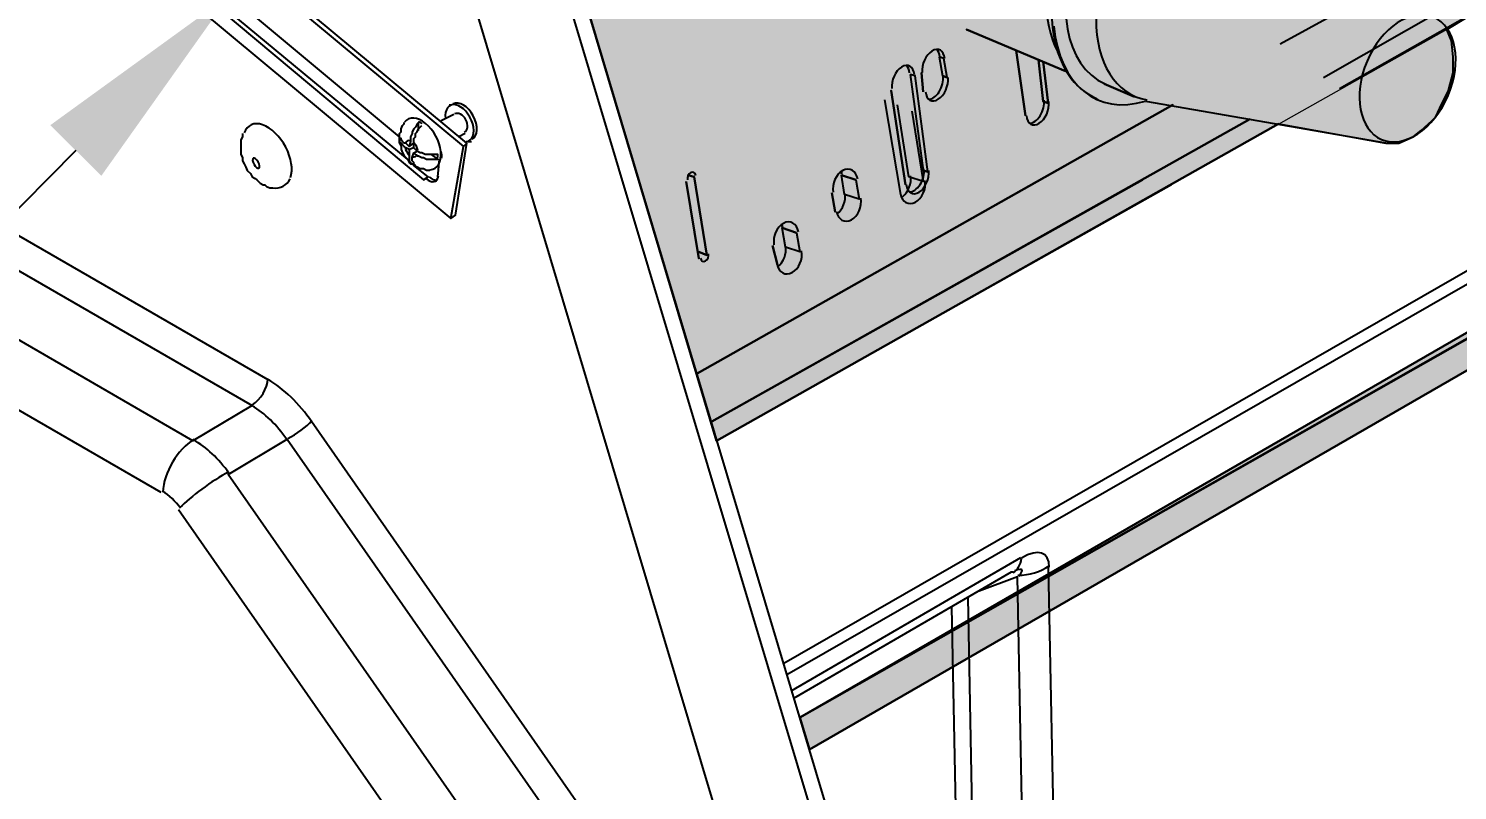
# Model space of a CAD drawing. Header units: feet. Extents: x -208 to 2089, y -974 to 342.
# Drawn here: x 779.65 to 795.98, y -550.7 to -541.99 of the extents above; entities that cross this region are included whole.
import ezdxf
from ezdxf import colors
from ezdxf.entities.mleader import LeaderData, LeaderLine
from ezdxf.math import Vec2, Vec3

# ---------------------------------------------------------------- set-up
doc = ezdxf.new("R2010")
doc.units = ezdxf.units.FT
doc.header["$MEASUREMENT"] = 0
for name, color, linetype in [('EQUIPMENT', 6, 'Continuous'), ('PDF_0', 7, 'Continuous'), ('PDF_THIN', 7, 'Continuous'), ('TEXT', 1, 'Continuous')]:
    doc.layers.add(name, color=color, linetype=linetype)
doc.styles.add('NEI-A', font='arial.ttf', dxfattribs={"height": 0.1})

msp = doc.modelspace()

# ---------------------------------------------------------------- linework, layer by layer
at = {"layer": 'EQUIPMENT'}
for points in [[(833.52889, -520.72641), (832.77839, -524.02127), (832.76008, -524.07619), (832.72347, -524.16771), (832.68687, -524.24093), (832.63195, -524.29584), (832.59534, -524.35076), (832.55873, -524.38737), (832.48551, -524.44228), (788.46247, -549.86765), (788.5723, -550.23375), (832.68687, -524.77177), (832.72347, -524.73516), (832.77839, -524.69855), (832.8333, -524.64364), (832.90652, -524.57042), (832.94313, -524.5155), (832.99805, -524.46059), (833.03466, -524.38737), (833.05296, -524.33245), (833.08957, -524.27754), (833.10788, -524.22263), (833.14449, -524.09449), (833.93159, -520.6898)], [(832.68687, -524.77177), (788.5723, -550.23375), (788.46247, -549.86765), (832.48551, -524.44228)], [(832.8333, -524.64364), (788.46247, -549.86765)], [(832.72347, -524.73516), (788.46247, -549.86765), (832.77839, -524.69855)], [(784.0144, -539.26917), (787.76689, -551.82626)], [(780.26192, -539.70849), (784.61846, -543.33284)], [(784.47202, -544.15655), (784.52694, -544.11994), (784.65507, -543.29623), (780.29853, -539.67188)], [(783.9961, -543.36945), (783.95949, -543.35114), (783.94118, -543.33284), (783.92288, -543.31453), (783.90457, -543.29623), (783.88627, -543.29623), (783.88627, -543.27792), (783.88627, -543.25962), (783.88627, -543.24131), (783.88627, -543.22301), (780.00565, -539.98306)], [(779.76769, -540.23933), (784.47202, -544.15655), (784.61846, -543.33284), (784.65507, -543.29623)], [(779.87752, -540.1295), (784.16084, -543.71724), (784.21575, -543.68063), (784.05101, -543.55249)], [(783.97779, -543.47927), (779.89582, -540.09289)], [(782.38527, -546.00534), (779.09041, -544.10164), (779.29176, -540.78847)], [(788.31603, -549.37342), (801.9165, -541.55727)], [(784.50863, -542.96674), (784.36219, -543.03996)], [(784.45372, -542.85691), (784.47202, -542.85691)], [(783.9961, -543.33284), (783.95949, -543.29623), (783.94118, -543.29623), (783.92288, -543.27792), (783.90457, -543.25962), (783.90457, -543.24131), (783.88627, -543.24131), (783.88627, -543.22301), (783.88627, -543.2047), (783.88627, -543.1864), (783.90457, -543.16809), (783.90457, -543.13148), (783.92288, -543.09487), (783.94118, -543.07657), (783.94118, -543.05826)], [(784.10593, -543.14979), (784.10593, -543.05826), (784.08762, -543.07657), (784.06932, -543.11318), (784.05101, -543.13148), (784.03271, -543.16809), (784.03271, -543.1864), (784.0144, -543.22301), (784.0144, -543.24131), (784.0144, -543.27792), (783.9961, -543.33284), (784.05101, -543.29623), (784.05101, -543.31453)], [(783.88627, -543.25962), (783.88627, -543.27792), (783.88627, -543.29623), (783.90457, -543.33284), (783.90457, -543.36945), (783.92288, -543.40606), (783.94118, -543.44267), (783.97779, -543.47927), (783.9961, -543.51588), (784.03271, -543.53419)], [(784.63677, -543.1864), (784.56355, -543.22301)], [(784.67337, -543.27792), (784.70998, -543.27792)], [(784.05101, -543.35114), (783.9961, -543.36945), (783.9961, -543.44267), (783.9961, -543.46097), (783.9961, -543.47927), (783.9961, -543.49758), (784.0144, -543.51588), (784.0144, -543.53419), (784.03271, -543.53419), (784.05101, -543.55249), (784.06932, -543.55249)], [(784.23406, -543.60741), (784.21575, -543.60741), (784.19745, -543.60741), (784.16084, -543.5891), (784.14254, -543.5891), (784.12423, -543.5891), (784.08762, -543.5708), (784.06932, -543.5708), (784.06932, -543.55249), (784.05101, -543.53419), (784.05101, -543.51588), (784.03271, -543.49758), (784.03271, -543.47927), (784.03271, -543.46097), (784.05101, -543.40606), (784.08762, -543.38775)], [(784.05101, -543.40606), (784.08762, -543.44267), (784.10593, -543.44267), (784.14254, -543.46097), (784.16084, -543.46097), (784.19745, -543.47927), (784.23406, -543.47927), (784.25236, -543.47927), (784.28897, -543.47927), (784.32558, -543.47927), (784.25236, -543.42436)], [(784.08762, -543.38775), (784.08762, -543.38775)], [(784.32558, -543.68063), (784.34389, -543.47927)], [(778.90736, -544.39451), (782.20223, -546.29821), (781.52495, -546.70092), (778.17517, -544.76061)], [(778.17517, -545.56602), (781.15885, -547.28667)], [(789.06653, -555.35909), (782.8795, -546.48126)], [(781.36021, -547.48803), (787.54723, -556.36585)], [(788.37094, -549.55647), (790.98853, -548.03717)], [(790.89701, -548.20191), (790.8787, -548.20191), (788.38925, -549.64799)], [(790.89701, -548.20191), (790.89701, -548.20191)], [(791.29971, -548.147), (791.44615, -555.26757)], [(791.08005, -554.95638), (790.95192, -548.25683), (790.51261, -548.42157)], [(790.38447, -548.49479), (790.4943, -554.33402)], [(790.31125, -554.11436), (790.20142, -548.60462)]]:
    msp.add_lwpolyline(points, dxfattribs=at)
for points in [[(788.5723, -550.23375), (832.68687, -524.77177), (832.72347, -524.73516), (832.77839, -524.69855), (832.8333, -524.64364), (832.90652, -524.57042), (832.94313, -524.5155), (832.99805, -524.46059), (833.03466, -524.38737), (833.05296, -524.33245), (833.08957, -524.27754), (833.10788, -524.22263), (833.14449, -524.09449), (833.93159, -520.6898), (833.52889, -520.72641), (832.77839, -524.02127), (832.76008, -524.07619), (832.72347, -524.16771), (832.68687, -524.24093), (832.63195, -524.29584), (832.59534, -524.35076), (832.55873, -524.38737), (832.48551, -524.44228), (788.46247, -549.86765)], [(788.77365, -551.55169), (788.93839, -551.46017), (785.18591, -538.90307), (785.02117, -539.0129)], [(782.60493, -546.68261), (788.79195, -555.56044), (788.11468, -555.96315), (781.92765, -547.08532)]]:
    msp.add_lwpolyline(points, close=True, dxfattribs=at)
for points in [[(788.27942, -549.24529), (802.02633, -541.33761), (802.55716, -538.35393, -0.05479781), (802.61068, -538.18159)], [(784.32205, -543.46298, 0.04371127), (784.32558, -543.42436), (784.28897, -543.42436), (784.27067, -543.42436), (784.23406, -543.42436), (784.19745, -543.42436), (784.17915, -543.42436), (784.14254, -543.40606), (784.12423, -543.40606), (784.08762, -543.38775), (784.05101, -543.35114), (784.05101, -543.29623), (784.05101, -543.27792), (784.05101, -543.24131), (784.06932, -543.22301), (784.06932, -543.1864), (784.08762, -543.16809), (784.10593, -543.13148), (784.12423, -543.11318), (784.14254, -543.09487)], [(782.0924, -543.1864), (782.0924, -543.22301), (782.07409, -543.25962), (782.07409, -543.29623), (782.07409, -543.31453), (782.07409, -543.35114), (782.07409, -543.36945), (782.07409, -543.38775), (782.07409, -543.42436), (782.0924, -543.46097), (782.0924, -543.49758), (782.1107, -543.53419), (782.12901, -543.5708), (782.14731, -543.60741), (782.18392, -543.64402), (782.20223, -543.68063), (782.23884, -543.69893), (782.25714, -543.71724), (782.27545, -543.73554), (782.29375, -543.75385), (782.33036, -543.77215), (782.34867, -543.77215), (782.36697, -543.79046), (782.40358, -543.80876), (782.44019, -543.80876, 0.32539641), (782.63906, -543.70352)]]:
    msp.add_lwpolyline(points, format="xyb", dxfattribs=at)
for centre, radius, start, end in [((783.96924, -543.30662), 0.29124, 52.486048, 62.191877), ((784.10161, -543.31856), 0.15258, 189.4246, 225.78745), ((783.9455, -543.40203), 0.15258, 9.4246, 45.78745)]:
    msp.add_arc(centre, radius, start, end, dxfattribs=at)
for points in [[(784.52882, -542.85774), (784.44897, -542.84221), (784.39891, -542.91005), (784.41276, -543.015)], [(784.73033, -542.9843), (784.67068, -542.8729), (784.56813, -542.81161), (784.50129, -542.8474)], [(784.18609, -543.06961), (784.0937, -542.99433), (783.99734, -542.98838), (783.94456, -543.05469)], [(784.64531, -543.02853), (784.61429, -542.9706), (784.55664, -542.94105), (784.51653, -542.96253)], [(784.72334, -543.07542), (784.69258, -542.96717), (784.60867, -542.87327), (784.52882, -542.85774)], [(784.71732, -543.25082), (784.78416, -543.21503), (784.78999, -543.0957), (784.73033, -542.9843)], [(782.32271, -543.08642), (782.22472, -543.05272), (782.1444, -543.08792), (782.11207, -543.17871)], [(782.58688, -543.34198), (782.52144, -543.21756), (782.4207, -543.12011), (782.32271, -543.08642)], [(784.35883, -543.3922), (784.3474, -543.27357), (784.27848, -543.14488), (784.18609, -543.06961)], [(784.62887, -543.17231), (784.66897, -543.15083), (784.67633, -543.08646), (784.64531, -543.02853)], [(784.64848, -543.27879), (784.72181, -543.27139), (784.75411, -543.18367), (784.72334, -543.07542)], [(782.63983, -543.68928), (782.67252, -543.59884), (782.65233, -543.4664), (782.58688, -543.34198)], [(784.00951, -543.26804), (783.98521, -543.26242), (783.9649, -543.27268), (783.9554, -543.29534)], [(782.21602, -543.46952), (782.20287, -543.47709), (782.20654, -543.50808), (782.2242, -543.53874)], [(782.27178, -543.51133), (782.25412, -543.48067), (782.22916, -543.46195), (782.21602, -543.46952)], [(784.0376, -543.45255), (784.06189, -543.45816), (784.08221, -543.44791), (784.09171, -543.42524)], [(784.23738, -543.60149), (784.32182, -543.59432), (784.37027, -543.51082), (784.35883, -543.3922)], [(784.36885, -543.46932), (784.37173, -543.44768), (784.36994, -543.42233), (784.36362, -543.39531)], [(782.2242, -543.53874), (782.24185, -543.5694), (782.26682, -543.58812), (782.27996, -543.58056)], [(782.27996, -543.58056), (782.2931, -543.57299), (782.28944, -543.542), (782.27178, -543.51133)], [(784.18825, -543.69973), (784.25764, -543.75995), (784.32211, -543.74693), (784.33224, -543.67067)], [(784.22486, -543.68143), (784.25403, -543.70674), (784.28378, -543.72011), (784.30899, -543.71924)], [(782.20797, -546.28777), (782.30026, -546.23251), (782.37742, -546.1018), (782.38248, -545.99216)], [(782.8852, -546.48321), (782.73999, -546.27402), (782.56488, -546.10517), (782.38374, -545.99965)], [(782.59958, -546.68547), (782.4848, -546.51865), (782.34589, -546.38411), (782.20177, -546.30019)], [(782.60881, -546.67634), (782.70629, -546.62605), (782.82776, -546.53637), (782.88291, -546.47397)], [(781.53856, -546.6855), (781.34921, -546.79731), (781.19199, -547.06354), (781.18299, -547.28762)], [(781.93817, -547.07153), (781.82064, -546.90617), (781.67921, -546.77297), (781.53313, -546.69005)], [(781.93768, -547.05517), (781.74105, -547.16041), (781.49304, -547.34228), (781.37803, -547.46556)], [(781.38354, -547.47314), (781.32509, -547.38924), (781.2544, -547.32166), (781.1811, -547.27961)], [(790.90111, -548.20797), (790.95167, -548.17885), (790.98507, -548.12279), (790.99677, -548.04742)], [(791.31378, -548.14665), (791.30942, -547.96922), (791.19176, -547.9303), (790.99667, -548.04175)], [(790.96431, -548.25018), (791.02913, -548.17579), (791.01363, -548.15319), (790.92114, -548.18728)], [(790.95326, -548.23858), (791.08673, -548.23892), (791.21557, -548.19971), (791.31141, -548.12956)]]:
    msp.add_open_spline(points, degree=3, dxfattribs=at)
for points in [[(832.48551, -524.44228), (832.99805, -524.46059), (788.46247, -549.86765)], [(832.99805, -524.46059), (788.46247, -549.86765), (832.94313, -524.5155)], [(832.94313, -524.5155), (832.90652, -524.57042), (788.46247, -549.86765)], [(832.90652, -524.57042), (788.46247, -549.86765), (832.8333, -524.64364)], [(832.68687, -524.77177), (788.46247, -549.86765), (788.5723, -550.23375)]]:
    msp.add_solid(points, dxfattribs=at)
at = {"layer": 'PDF_0', "lineweight": 25}
msp.add_lwpolyline([(785.18591, -538.90307), (787.51062, -546.70092), (793.9356, -543.07657), (795.16203, -543.29623), (795.30846, -543.29623), (795.47321, -543.22301), (795.56473, -543.14979), (795.72947, -543.00335), (795.80269, -542.83861), (795.87591, -542.69217), (795.93083, -542.49082), (795.93083, -542.30777), (795.91252, -542.12472), (795.85761, -541.99659), (796.27862, -541.74032)], dxfattribs=at)
at = {"layer": 'PDF_THIN', "lineweight": 25}
for points in [[(792.70918, -543.77215), (787.51062, -546.70092), (785.18591, -538.90307)], [(785.18591, -538.90307), (787.51062, -546.70092), (793.9356, -543.07657), (795.16203, -543.29623), (795.30846, -543.29623), (795.47321, -543.22301), (795.56473, -543.14979), (795.72947, -543.00335), (795.80269, -542.83861), (795.87591, -542.69217), (795.93083, -542.49082), (795.93083, -542.30777), (795.91252, -542.12472), (795.85761, -541.99659), (796.27862, -541.74032)], [(793.95391, -542.16133), (794.97898, -541.59388)], [(794.44814, -542.54573), (795.85761, -541.74032)], [(796.18709, -541.79523), (794.63119, -542.67386)], [(796.27862, -541.74032), (795.85761, -541.99659)], [(790.05499, -542.30777), (790.0916, -542.52743)], [(790.1099, -542.32607), (790.05499, -542.30777)], [(790.05499, -542.30777), (790.0916, -542.52743)], [(790.1099, -542.32607), (790.05499, -542.30777)], [(790.14651, -542.54573), (790.1099, -542.32607)], [(790.14651, -542.54573), (790.1099, -542.32607)], [(789.7255, -542.50912), (789.87194, -543.60741)], [(789.78041, -542.52743), (789.7255, -542.50912)], [(789.7255, -542.50912), (789.87194, -543.60741)], [(789.78041, -542.52743), (789.7255, -542.50912)], [(789.92685, -543.62571), (789.78041, -542.52743)], [(789.92685, -543.62571), (789.78041, -542.52743)], [(790.14651, -542.54573), (790.0916, -542.52743)], [(790.14651, -542.54573), (790.0916, -542.52743)], [(789.61567, -543.88198), (789.43262, -542.802)], [(795.16203, -543.29623), (792.41631, -542.8203)], [(787.29096, -545.93212), (792.72749, -542.85691), (787.29096, -545.93212), (792.72749, -542.85691), (787.29096, -545.93212), (791.50107, -543.55249)], [(789.7438, -542.93013), (789.87194, -543.73554), (789.70719, -543.68063), (789.57906, -542.85691)], [(787.4557, -546.48126), (793.60612, -543.02165), (787.4557, -546.48126), (793.60612, -543.02165), (787.4557, -546.48126), (792.3797, -543.71724)], [(793.9356, -543.07657), (787.51062, -546.70092)], [(787.18113, -543.66232), (787.25435, -543.68063), (787.18113, -543.66232), (787.25435, -543.68063), (787.40079, -544.57756), (787.25435, -543.68063), (787.18113, -543.66232), (787.25435, -543.68063), (787.40079, -544.57756), (787.30927, -544.54095), (787.40079, -544.57756), (787.30927, -544.54095), (787.40079, -544.57756), (787.30927, -544.54095)], [(788.975, -543.88198), (788.93839, -543.66232)], [(789.10314, -543.71724), (788.93839, -543.66232)], [(788.975, -543.88198), (788.93839, -543.66232)], [(789.10314, -543.71724), (788.93839, -543.66232)], [(788.975, -543.88198), (788.93839, -543.66232)], [(789.10314, -543.71724), (788.93839, -543.66232)], [(789.92685, -543.62571), (789.87194, -543.60741)], [(789.92685, -543.62571), (789.87194, -543.60741)], [(787.30927, -544.61417), (787.16283, -543.73554)], [(789.10314, -543.71724), (789.13975, -543.93689)], [(789.10314, -543.71724), (789.13975, -543.93689)], [(789.10314, -543.71724), (789.13975, -543.93689)], [(788.86517, -544.08333), (788.82856, -543.86368)], [(789.13975, -543.93689), (788.975, -543.88198)], [(789.13975, -543.93689), (788.975, -543.88198)], [(789.13975, -543.93689), (788.975, -543.88198)], [(788.29773, -544.48604), (788.26112, -544.26638)], [(788.42586, -544.3213), (788.26112, -544.26638)], [(788.29773, -544.48604), (788.26112, -544.26638)], [(788.42586, -544.3213), (788.26112, -544.26638)], [(788.29773, -544.48604), (788.26112, -544.26638)], [(788.42586, -544.3213), (788.26112, -544.26638)], [(788.42586, -544.3213), (788.46247, -544.54095)], [(788.42586, -544.3213), (788.46247, -544.54095)], [(788.42586, -544.3213), (788.46247, -544.54095)], [(788.2062, -544.68739), (788.15129, -544.46773)], [(788.46247, -544.54095), (788.29773, -544.48604)], [(788.46247, -544.54095), (788.29773, -544.48604)], [(788.46247, -544.54095), (788.29773, -544.48604)]]:
    msp.add_lwpolyline(points, dxfattribs=at)
at = {"layer": 'PDF_THIN', "color": 7, "lineweight": 0, "true_color": 0xffffff}
msp.add_lwpolyline([(798.16401, -540.67864), (795.85761, -541.99659), (787.51062, -546.70092)], dxfattribs=at)
at = {"layer": 'PDF_THIN', "lineweight": 25}
for points in [[(791.50107, -542.47251), (790.36617, -541.99659)], [(791.50107, -542.47251), (790.36617, -541.99659)], [(790.05499, -542.30777), (790.0916, -542.52743), (790.14651, -542.54573), (790.1099, -542.32607)], [(790.05499, -542.30777), (790.0916, -542.52743), (790.14651, -542.54573), (790.1099, -542.32607)], [(791.04345, -542.98505), (790.93362, -542.23455)], [(791.04345, -542.98505), (790.93362, -542.23455)], [(791.2448, -542.8203), (791.18988, -542.34438), (791.2448, -542.8203), (791.29971, -542.83861), (791.2448, -542.36268), (791.29971, -542.83861)], [(791.2448, -542.8203), (791.18988, -542.34438)], [(791.2448, -542.8203), (791.29971, -542.83861), (791.2448, -542.36268), (791.29971, -542.83861)], [(789.7255, -542.50912), (789.87194, -543.60741), (789.92685, -543.62571), (789.78041, -542.52743)], [(789.7255, -542.50912), (789.87194, -543.60741), (789.92685, -543.62571), (789.78041, -542.52743)], [(789.87194, -542.71047), (789.85363, -542.49082)], [(789.87194, -542.71047), (789.85363, -542.49082)], [(792.28817, -542.76539), (791.94038, -542.61895)], [(792.28817, -542.76539), (791.94038, -542.61895)], [(789.67059, -543.77215), (789.50584, -542.69217)], [(789.67059, -543.77215), (789.50584, -542.69217)], [(791.86716, -542.802), (791.84886, -542.78369)], [(791.86716, -542.802), (791.84886, -542.78369)], [(788.93839, -543.66232), (789.10314, -543.71724), (789.13975, -543.93689), (788.975, -543.88198)], [(788.93839, -543.66232), (789.10314, -543.71724), (789.13975, -543.93689), (788.975, -543.88198)], [(787.16283, -543.73554), (787.30927, -544.61417)], [(787.16283, -543.73554), (787.30927, -544.61417)], [(787.40079, -544.57756), (787.25435, -543.68063)], [(788.82856, -543.86368), (788.86517, -544.08333)], [(788.82856, -543.86368), (788.86517, -544.08333)], [(788.29773, -544.48604), (788.26112, -544.26638), (788.42586, -544.3213), (788.46247, -544.54095)], [(788.29773, -544.48604), (788.26112, -544.26638), (788.42586, -544.3213), (788.46247, -544.54095)], [(788.15129, -544.46773), (788.2062, -544.68739)], [(788.15129, -544.46773), (788.2062, -544.68739)]]:
    msp.add_lwpolyline(points, close=True, dxfattribs=at)
for points in [[(788.94086, -543.65073, 0.03591116), (788.93419, -543.62454, -0.03591116)], [(788.26358, -544.25478, 0.03591116), (788.25692, -544.2286, -0.03591116)]]:
    msp.add_lwpolyline(points, format="xyb", close=True, dxfattribs=at)
for centre in [(788.75547, -543.684), (788.75547, -543.684), (788.75547, -543.684), (788.07819, -544.28806), (788.07819, -544.28806), (788.07819, -544.28806)]:
    msp.add_arc(centre, 0.18836, 10.175953, 18.402649, dxfattribs=at)
for points in [[(791.44631, -540.876), (791.23513, -541.37391), (791.2217, -541.90593), (791.41155, -542.25266)], [(791.44631, -540.876), (791.23513, -541.37391), (791.2217, -541.90593), (791.41155, -542.25266)], [(791.44631, -540.876), (791.23513, -541.37391), (791.2217, -541.90593), (791.41155, -542.25266)], [(791.44631, -540.876), (791.23513, -541.37391), (791.2217, -541.90593), (791.41155, -542.25266)], [(791.52825, -540.90633), (791.18286, -541.72069), (791.32914, -542.56166), (791.85498, -542.78469)], [(791.52825, -540.90633), (791.18286, -541.72069), (791.32914, -542.56166), (791.85498, -542.78469)], [(791.52825, -540.90633), (791.18286, -541.72069), (791.32914, -542.56166), (791.85498, -542.78469)], [(791.52825, -540.90633), (791.18286, -541.72069), (791.32914, -542.56166), (791.85498, -542.78469)], [(791.66451, -540.97467), (791.36254, -541.68665), (791.49121, -542.42223), (791.95191, -542.61762)], [(791.66451, -540.97467), (791.36254, -541.68665), (791.49121, -542.42223), (791.95191, -542.61762)], [(791.66451, -540.97467), (791.36254, -541.68665), (791.49121, -542.42223), (791.95191, -542.61762)], [(791.66451, -540.97467), (791.36254, -541.68665), (791.49121, -542.42223), (791.95191, -542.61762)], [(795.70575, -541.85553), (795.44981, -541.74698), (795.10953, -541.97209), (794.94572, -542.35833)], [(795.87256, -542.75143), (796.03638, -542.36519), (795.96169, -541.96409), (795.70575, -541.85553)], [(791.36651, -541.95824), (791.427, -542.62774), (791.86599, -542.98726), (792.41185, -542.81435)], [(791.36651, -541.95824), (791.427, -542.62774), (791.86599, -542.98726), (792.41185, -542.81435)], [(791.36651, -541.95824), (791.427, -542.62774), (791.86599, -542.98726), (792.41185, -542.81435)], [(791.36651, -541.95824), (791.427, -542.62774), (791.86599, -542.98726), (792.41185, -542.81435)], [(791.8491, -541.87704), (791.84643, -542.37819), (792.07369, -542.74025), (792.42993, -542.80235)], [(791.8491, -541.87704), (791.84643, -542.37819), (792.07369, -542.74025), (792.42993, -542.80235)], [(791.8491, -541.87704), (791.84643, -542.37819), (792.07369, -542.74025), (792.42993, -542.80235)], [(791.8491, -541.87704), (791.84643, -542.37819), (792.07369, -542.74025), (792.42993, -542.80235)], [(790.11972, -542.32737), (790.10973, -542.23561), (790.04396, -542.19752), (789.97282, -542.24229)], [(790.11972, -542.32737), (790.10973, -542.23561), (790.04396, -542.19752), (789.97282, -542.24229)], [(790.11972, -542.32737), (790.10973, -542.23561), (790.04396, -542.19752), (789.97282, -542.24229)], [(790.11972, -542.32737), (790.10973, -542.23561), (790.04396, -542.19752), (789.97282, -542.24229)], [(789.97282, -542.24229), (789.90169, -542.28707), (789.85212, -542.39775), (789.86211, -542.48952)], [(789.97282, -542.24229), (789.90169, -542.28707), (789.85212, -542.39775), (789.86211, -542.48952)], [(789.97282, -542.24229), (789.90169, -542.28707), (789.85212, -542.39775), (789.86211, -542.48952)], [(789.97282, -542.24229), (789.90169, -542.28707), (789.85212, -542.39775), (789.86211, -542.48952)], [(790.06481, -542.30907), (790.06079, -542.27218), (790.04738, -542.24234), (790.02668, -542.22423)], [(790.06481, -542.30907), (790.06079, -542.27218), (790.04738, -542.24234), (790.02668, -542.22423)], [(790.06481, -542.30907), (790.06079, -542.27218), (790.04738, -542.24234), (790.02668, -542.22423)], [(790.06481, -542.30907), (790.06079, -542.27218), (790.04738, -542.24234), (790.02668, -542.22423)], [(794.94572, -542.35833), (794.7819, -542.74457), (794.85659, -543.14568), (795.11253, -543.25423)], [(789.62503, -542.42534), (789.5539, -542.47012), (789.50433, -542.5808), (789.51432, -542.67257)], [(789.62503, -542.42534), (789.5539, -542.47012), (789.50433, -542.5808), (789.51432, -542.67257)], [(789.62503, -542.42534), (789.5539, -542.47012), (789.50433, -542.5808), (789.51432, -542.67257)], [(789.62503, -542.42534), (789.5539, -542.47012), (789.50433, -542.5808), (789.51432, -542.67257)], [(789.77193, -542.51042), (789.76194, -542.41866), (789.69617, -542.38056), (789.62503, -542.42534)], [(789.77193, -542.51042), (789.76194, -542.41866), (789.69617, -542.38056), (789.62503, -542.42534)], [(789.77193, -542.51042), (789.76194, -542.41866), (789.69617, -542.38056), (789.62503, -542.42534)], [(789.77193, -542.51042), (789.76194, -542.41866), (789.69617, -542.38056), (789.62503, -542.42534)], [(789.71702, -542.49211), (789.713, -542.45523), (789.69959, -542.42538), (789.67888, -542.40728)], [(789.71702, -542.49211), (789.713, -542.45523), (789.69959, -542.42538), (789.67888, -542.40728)], [(789.71702, -542.49211), (789.713, -542.45523), (789.69959, -542.42538), (789.67888, -542.40728)], [(789.71702, -542.49211), (789.713, -542.45523), (789.69959, -542.42538), (789.67888, -542.40728)], [(790.04562, -542.79425), (790.11676, -542.74948), (790.16633, -542.63879), (790.15633, -542.54703)], [(790.04562, -542.79425), (790.11676, -542.74948), (790.16633, -542.63879), (790.15633, -542.54703)], [(790.04562, -542.79425), (790.11676, -542.74948), (790.16633, -542.63879), (790.15633, -542.54703)], [(790.04562, -542.79425), (790.11676, -542.74948), (790.16633, -542.63879), (790.15633, -542.54703)], [(790.05646, -542.70736), (790.09066, -542.65335), (790.10764, -542.58587), (790.10142, -542.52872)], [(790.05646, -542.70736), (790.09066, -542.65335), (790.10764, -542.58587), (790.10142, -542.52872)], [(790.05646, -542.70736), (790.09066, -542.65335), (790.10764, -542.58587), (790.10142, -542.52872)], [(790.05646, -542.70736), (790.09066, -542.65335), (790.10764, -542.58587), (790.10142, -542.52872)], [(789.89872, -542.70918), (789.90872, -542.80094), (789.97449, -542.83903), (790.04562, -542.79425)], [(789.89872, -542.70918), (789.90872, -542.80094), (789.97449, -542.83903), (790.04562, -542.79425)], [(789.89872, -542.70918), (789.90872, -542.80094), (789.97449, -542.83903), (790.04562, -542.79425)], [(789.89872, -542.70918), (789.90872, -542.80094), (789.97449, -542.83903), (790.04562, -542.79425)], [(789.93301, -542.79467), (789.97562, -542.79435), (790.02225, -542.76138), (790.05646, -542.70736)], [(789.93301, -542.79467), (789.97562, -542.79435), (790.02225, -542.76138), (790.05646, -542.70736)], [(789.93301, -542.79467), (789.97562, -542.79435), (790.02225, -542.76138), (790.05646, -542.70736)], [(789.93301, -542.79467), (789.97562, -542.79435), (790.02225, -542.76138), (790.05646, -542.70736)], [(791.19883, -543.06883), (791.26996, -543.02405), (791.31953, -542.91336), (791.30954, -542.8216)], [(791.19883, -543.06883), (791.26996, -543.02405), (791.31953, -542.91336), (791.30954, -542.8216)], [(791.19883, -543.06883), (791.26996, -543.02405), (791.31953, -542.91336), (791.30954, -542.8216)], [(791.19883, -543.06883), (791.26996, -543.02405), (791.31953, -542.91336), (791.30954, -542.8216)], [(791.20966, -542.98193), (791.24386, -542.92792), (791.26085, -542.86045), (791.25462, -542.8033)], [(791.20966, -542.98193), (791.24386, -542.92792), (791.26085, -542.86045), (791.25462, -542.8033)], [(791.20966, -542.98193), (791.24386, -542.92792), (791.26085, -542.86045), (791.25462, -542.8033)], [(791.20966, -542.98193), (791.24386, -542.92792), (791.26085, -542.86045), (791.25462, -542.8033)], [(795.11253, -543.25423), (795.36847, -543.36278), (795.70875, -543.13767), (795.87256, -542.75143)], [(791.05193, -542.98375), (791.06192, -543.07551), (791.12769, -543.1136), (791.19883, -543.06883)], [(791.05193, -542.98375), (791.06192, -543.07551), (791.12769, -543.1136), (791.19883, -543.06883)], [(791.05193, -542.98375), (791.06192, -543.07551), (791.12769, -543.1136), (791.19883, -543.06883)], [(791.05193, -542.98375), (791.06192, -543.07551), (791.12769, -543.1136), (791.19883, -543.06883)], [(791.08621, -543.06924), (791.12883, -543.06893), (791.17545, -543.03595), (791.20966, -542.98193)], [(791.08621, -543.06924), (791.12883, -543.06893), (791.17545, -543.03595), (791.20966, -542.98193)], [(791.08621, -543.06924), (791.12883, -543.06893), (791.17545, -543.03595), (791.20966, -542.98193)], [(791.08621, -543.06924), (791.12883, -543.06893), (791.17545, -543.03595), (791.20966, -542.98193)], [(787.21651, -543.63247), (787.19078, -543.6464), (787.17457, -543.68335), (787.18031, -543.715)], [(787.21651, -543.63247), (787.19078, -543.6464), (787.17457, -543.68335), (787.18031, -543.715)], [(787.21651, -543.63247), (787.19078, -543.6464), (787.17457, -543.68335), (787.18031, -543.715)], [(787.21651, -543.63247), (787.19078, -543.6464), (787.17457, -543.68335), (787.18031, -543.715)], [(787.21651, -543.63247), (787.19078, -543.6464), (787.17457, -543.68335), (787.18031, -543.715)], [(787.27348, -543.66456), (787.26774, -543.63291), (787.24223, -543.61854), (787.21651, -543.63247)], [(787.27348, -543.66456), (787.26774, -543.63291), (787.24223, -543.61854), (787.21651, -543.63247)], [(787.27348, -543.66456), (787.26774, -543.63291), (787.24223, -543.61854), (787.21651, -543.63247)], [(787.27348, -543.66456), (787.26774, -543.63291), (787.24223, -543.61854), (787.21651, -543.63247)], [(787.27348, -543.66456), (787.26774, -543.63291), (787.24223, -543.61854), (787.21651, -543.63247)], [(788.95299, -543.60937), (788.87581, -543.65116), (788.82719, -543.76201), (788.8444, -543.85697)], [(788.95299, -543.60937), (788.87581, -543.65116), (788.82719, -543.76201), (788.8444, -543.85697)], [(788.95299, -543.60937), (788.87581, -543.65116), (788.82719, -543.76201), (788.8444, -543.85697)], [(788.95299, -543.60937), (788.87581, -543.65116), (788.82719, -543.76201), (788.8444, -543.85697)], [(788.95299, -543.60937), (788.87581, -543.65116), (788.82719, -543.76201), (788.8444, -543.85697)], [(789.12391, -543.70564), (789.1067, -543.61069), (789.03018, -543.56758), (788.95299, -543.60937)], [(789.12391, -543.70564), (789.1067, -543.61069), (789.03018, -543.56758), (788.95299, -543.60937)], [(789.12391, -543.70564), (789.1067, -543.61069), (789.03018, -543.56758), (788.95299, -543.60937)], [(789.12391, -543.70564), (789.1067, -543.61069), (789.03018, -543.56758), (788.95299, -543.60937)], [(789.12391, -543.70564), (789.1067, -543.61069), (789.03018, -543.56758), (788.95299, -543.60937)], [(789.63822, -543.90464), (789.70522, -543.85546), (789.74353, -543.75489), (789.72797, -543.66903)], [(789.82597, -543.85593), (789.8971, -543.81116), (789.94667, -543.70047), (789.93668, -543.60871)], [(789.82597, -543.85593), (789.8971, -543.81116), (789.94667, -543.70047), (789.93668, -543.60871)], [(789.82597, -543.85593), (789.8971, -543.81116), (789.94667, -543.70047), (789.93668, -543.60871)], [(789.82597, -543.85593), (789.8971, -543.81116), (789.94667, -543.70047), (789.93668, -543.60871)], [(789.8368, -543.76904), (789.871, -543.71502), (789.88799, -543.64755), (789.88176, -543.5904)], [(789.8368, -543.76904), (789.871, -543.71502), (789.88799, -543.64755), (789.88176, -543.5904)], [(789.8368, -543.76904), (789.871, -543.71502), (789.88799, -543.64755), (789.88176, -543.5904)], [(789.8368, -543.76904), (789.871, -543.71502), (789.88799, -543.64755), (789.88176, -543.5904)], [(789.67907, -543.77085), (789.68906, -543.86262), (789.75483, -543.90071), (789.82597, -543.85593)], [(789.67907, -543.77085), (789.68906, -543.86262), (789.75483, -543.90071), (789.82597, -543.85593)], [(789.67907, -543.77085), (789.68906, -543.86262), (789.75483, -543.90071), (789.82597, -543.85593)], [(789.67907, -543.77085), (789.68906, -543.86262), (789.75483, -543.90071), (789.82597, -543.85593)], [(789.71335, -543.85635), (789.75597, -543.85603), (789.80259, -543.82306), (789.8368, -543.76904)], [(789.71335, -543.85635), (789.75597, -543.85603), (789.80259, -543.82306), (789.8368, -543.76904)], [(789.71335, -543.85635), (789.75597, -543.85603), (789.80259, -543.82306), (789.8368, -543.76904)], [(789.71335, -543.85635), (789.75597, -543.85603), (789.80259, -543.82306), (789.8368, -543.76904)], [(789.78412, -543.97154), (789.86131, -543.92975), (789.90992, -543.8189), (789.89271, -543.72395)], [(788.88773, -544.106), (788.95473, -544.05681), (788.99303, -543.95624), (788.97747, -543.87038)], [(788.88773, -544.106), (788.95473, -544.05681), (788.99303, -543.95624), (788.97747, -543.87038)], [(788.88773, -544.106), (788.95473, -544.05681), (788.99303, -543.95624), (788.97747, -543.87038)], [(788.88773, -544.106), (788.95473, -544.05681), (788.99303, -543.95624), (788.97747, -543.87038)], [(788.88773, -544.106), (788.95473, -544.05681), (788.99303, -543.95624), (788.97747, -543.87038)], [(789.05193, -544.17289), (789.12911, -544.13111), (789.17773, -544.02025), (789.16052, -543.9253)], [(789.05193, -544.17289), (789.12911, -544.13111), (789.17773, -544.02025), (789.16052, -543.9253)], [(789.05193, -544.17289), (789.12911, -544.13111), (789.17773, -544.02025), (789.16052, -543.9253)], [(789.05193, -544.17289), (789.12911, -544.13111), (789.17773, -544.02025), (789.16052, -543.9253)], [(789.05193, -544.17289), (789.12911, -544.13111), (789.17773, -544.02025), (789.16052, -543.9253)], [(789.6132, -543.87527), (789.63041, -543.97023), (789.70694, -544.01333), (789.78412, -543.97154)], [(788.88101, -544.07663), (788.89822, -544.17158), (788.97474, -544.21468), (789.05193, -544.17289)], [(788.88101, -544.07663), (788.89822, -544.17158), (788.97474, -544.21468), (789.05193, -544.17289)], [(788.88101, -544.07663), (788.89822, -544.17158), (788.97474, -544.21468), (789.05193, -544.17289)], [(788.88101, -544.07663), (788.89822, -544.17158), (788.97474, -544.21468), (789.05193, -544.17289)], [(788.88101, -544.07663), (788.89822, -544.17158), (788.97474, -544.21468), (789.05193, -544.17289)], [(788.27571, -544.21343), (788.19853, -544.25522), (788.14991, -544.36607), (788.16712, -544.46103)], [(788.27571, -544.21343), (788.19853, -544.25522), (788.14991, -544.36607), (788.16712, -544.46103)], [(788.27571, -544.21343), (788.19853, -544.25522), (788.14991, -544.36607), (788.16712, -544.46103)], [(788.27571, -544.21343), (788.19853, -544.25522), (788.14991, -544.36607), (788.16712, -544.46103)], [(788.27571, -544.21343), (788.19853, -544.25522), (788.14991, -544.36607), (788.16712, -544.46103)], [(788.44663, -544.3097), (788.42942, -544.21474), (788.3529, -544.17164), (788.27571, -544.21343)], [(788.44663, -544.3097), (788.42942, -544.21474), (788.3529, -544.17164), (788.27571, -544.21343)], [(788.44663, -544.3097), (788.42942, -544.21474), (788.3529, -544.17164), (788.27571, -544.21343)], [(788.44663, -544.3097), (788.42942, -544.21474), (788.3529, -544.17164), (788.27571, -544.21343)], [(788.44663, -544.3097), (788.42942, -544.21474), (788.3529, -544.17164), (788.27571, -544.21343)], [(788.21045, -544.71006), (788.27745, -544.66087), (788.31576, -544.5603), (788.30019, -544.47444)], [(788.21045, -544.71006), (788.27745, -544.66087), (788.31576, -544.5603), (788.30019, -544.47444)], [(788.21045, -544.71006), (788.27745, -544.66087), (788.31576, -544.5603), (788.30019, -544.47444)], [(788.21045, -544.71006), (788.27745, -544.66087), (788.31576, -544.5603), (788.30019, -544.47444)], [(788.21045, -544.71006), (788.27745, -544.66087), (788.31576, -544.5603), (788.30019, -544.47444)], [(787.32675, -544.61194), (787.33249, -544.64359), (787.35799, -544.65796), (787.38372, -544.64403)], [(787.32675, -544.61194), (787.33249, -544.64359), (787.35799, -544.65796), (787.38372, -544.64403)], [(787.32675, -544.61194), (787.33249, -544.64359), (787.35799, -544.65796), (787.38372, -544.64403)], [(787.32675, -544.61194), (787.33249, -544.64359), (787.35799, -544.65796), (787.38372, -544.64403)], [(787.32675, -544.61194), (787.33249, -544.64359), (787.35799, -544.65796), (787.38372, -544.64403)], [(787.38372, -544.64403), (787.40945, -544.6301), (787.42565, -544.59315), (787.41992, -544.56149)], [(787.38372, -544.64403), (787.40945, -544.6301), (787.42565, -544.59315), (787.41992, -544.56149)], [(787.38372, -544.64403), (787.40945, -544.6301), (787.42565, -544.59315), (787.41992, -544.56149)], [(787.38372, -544.64403), (787.40945, -544.6301), (787.42565, -544.59315), (787.41992, -544.56149)], [(787.38372, -544.64403), (787.40945, -544.6301), (787.42565, -544.59315), (787.41992, -544.56149)], [(788.37465, -544.77695), (788.45184, -544.73516), (788.50045, -544.62431), (788.48324, -544.52936)], [(788.37465, -544.77695), (788.45184, -544.73516), (788.50045, -544.62431), (788.48324, -544.52936)], [(788.37465, -544.77695), (788.45184, -544.73516), (788.50045, -544.62431), (788.48324, -544.52936)], [(788.37465, -544.77695), (788.45184, -544.73516), (788.50045, -544.62431), (788.48324, -544.52936)], [(788.37465, -544.77695), (788.45184, -544.73516), (788.50045, -544.62431), (788.48324, -544.52936)], [(788.20373, -544.68068), (788.22094, -544.77564), (788.29747, -544.81874), (788.37465, -544.77695)], [(788.20373, -544.68068), (788.22094, -544.77564), (788.29747, -544.81874), (788.37465, -544.77695)], [(788.20373, -544.68068), (788.22094, -544.77564), (788.29747, -544.81874), (788.37465, -544.77695)], [(788.20373, -544.68068), (788.22094, -544.77564), (788.29747, -544.81874), (788.37465, -544.77695)], [(788.20373, -544.68068), (788.22094, -544.77564), (788.29747, -544.81874), (788.37465, -544.77695)]]:
    msp.add_open_spline(points, degree=3, dxfattribs=at)
at = {"layer": 'PDF_THIN', "color": 7, "true_color": 0xffffff, "transparency": 33554559}
for points in [[(787.51062, -546.70092), (785.18591, -538.90307), (795.85761, -541.99659)], [(785.18591, -538.90307), (795.85761, -541.99659), (798.16401, -540.67864)], [(795.85761, -541.99659), (793.9356, -543.07657), (795.91252, -542.12472)], [(795.91252, -542.12472), (795.93083, -542.30777), (793.9356, -543.07657)], [(795.93083, -542.30777), (793.9356, -543.07657), (795.93083, -542.49082)], [(795.93083, -542.49082), (795.87591, -542.69217), (793.9356, -543.07657)], [(795.87591, -542.69217), (793.9356, -543.07657), (795.80269, -542.83861)], [(793.9356, -543.07657), (795.72947, -543.00335), (795.80269, -542.83861)], [(795.56473, -543.14979), (793.9356, -543.07657), (795.72947, -543.00335)], [(795.16203, -543.29623), (795.56473, -543.14979), (793.9356, -543.07657)], [(795.56473, -543.14979), (795.47321, -543.22301), (795.16203, -543.29623)], [(795.47321, -543.22301), (795.16203, -543.29623), (795.30846, -543.29623)]]:
    msp.add_solid(points, dxfattribs=at)

# ---------------------------------------------------------------- leaders
at = {"layer": 'TEXT'}
ml = msp.add_multileader_mtext('Standard', dxfattribs=at)
ml.set_content('KIT, COVER WIND LOCK', color=256, style='NEI-A')
ml.set_leader_properties()
ml.build(insert=Vec2(0, 0))
ml.multileader.update_dxf_attribs({"dogleg_length": 0.0625, "arrow_head_size": 2.5, "scale": 20})
ctx = ml.context
ctx.base_point, ctx.scale, ctx.char_height, ctx.arrow_head_size, ctx.landing_gap_size, ctx.plane_origin = Vec3(742.73182, -552.97947), 20, 2, 2.5, 1.5, Vec3(678.41185, -598.22163)
ctx.text_align_type = 2
notes = []
notes.append((ctx, [(1, (1, 1, 0), (770.68851, -552.97947), (-1, 0), 1.25, [(0, [(781.94596, -541.60303)], 0, [])])]))
ctx.mtext.insert, ctx.mtext.width, ctx.mtext.alignment, ctx.mtext.line_spacing_factor, ctx.mtext.flow_direction = Vec3(767.93851, -551.96241), 24.0519796, 3, 0.9, 5
for ctx, leaders in notes:
    for number, flags, end, landing, length, lines in leaders:
        leader = LeaderData()
        leader.index, (leader.has_last_leader_line, leader.has_dogleg_vector, leader.attachment_direction) = number, flags
        leader.last_leader_point, leader.dogleg_vector, leader.dogleg_length = Vec3(end), Vec3(landing), length
        for number, points, colour, breaks in lines:
            line = LeaderLine()
            line.index, line.vertices, line.color, line.breaks = number, Vec3.list(points), colors.encode_raw_color(colour), breaks
            leader.lines.append(line)
        ctx.leaders.append(leader)

doc.saveas('drawing.dxf')
